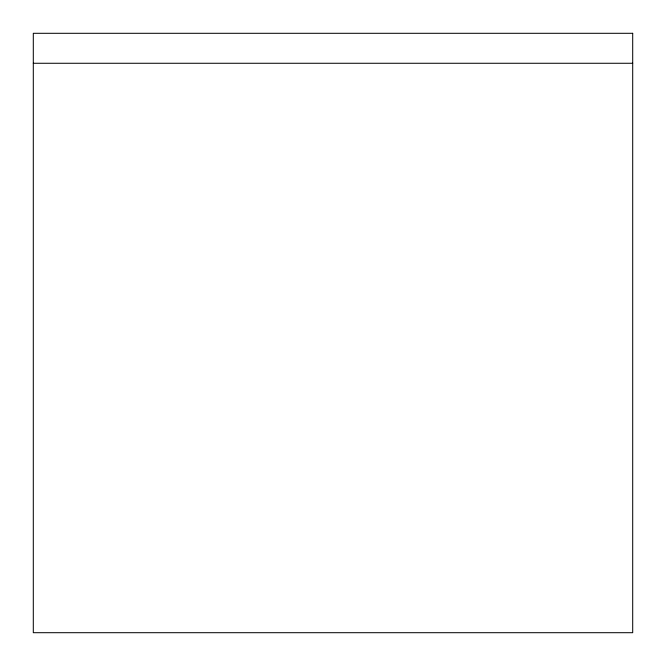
<?xml version="1.0" encoding="UTF-8"?>
<svg xmlns="http://www.w3.org/2000/svg" width="666" height="666" viewBox="0 0 666 666"><rect width="100%" height="100%" fill="white"/><g stroke="black" fill="none" stroke-linecap="round" stroke-linejoin="round"><path stroke-width="1" d="M33.3 63.27L632.7 63.27M632.7 33.3L33.3 33.3L33.3 632.7L632.7 632.7L632.7 33.3"/></g></svg>
